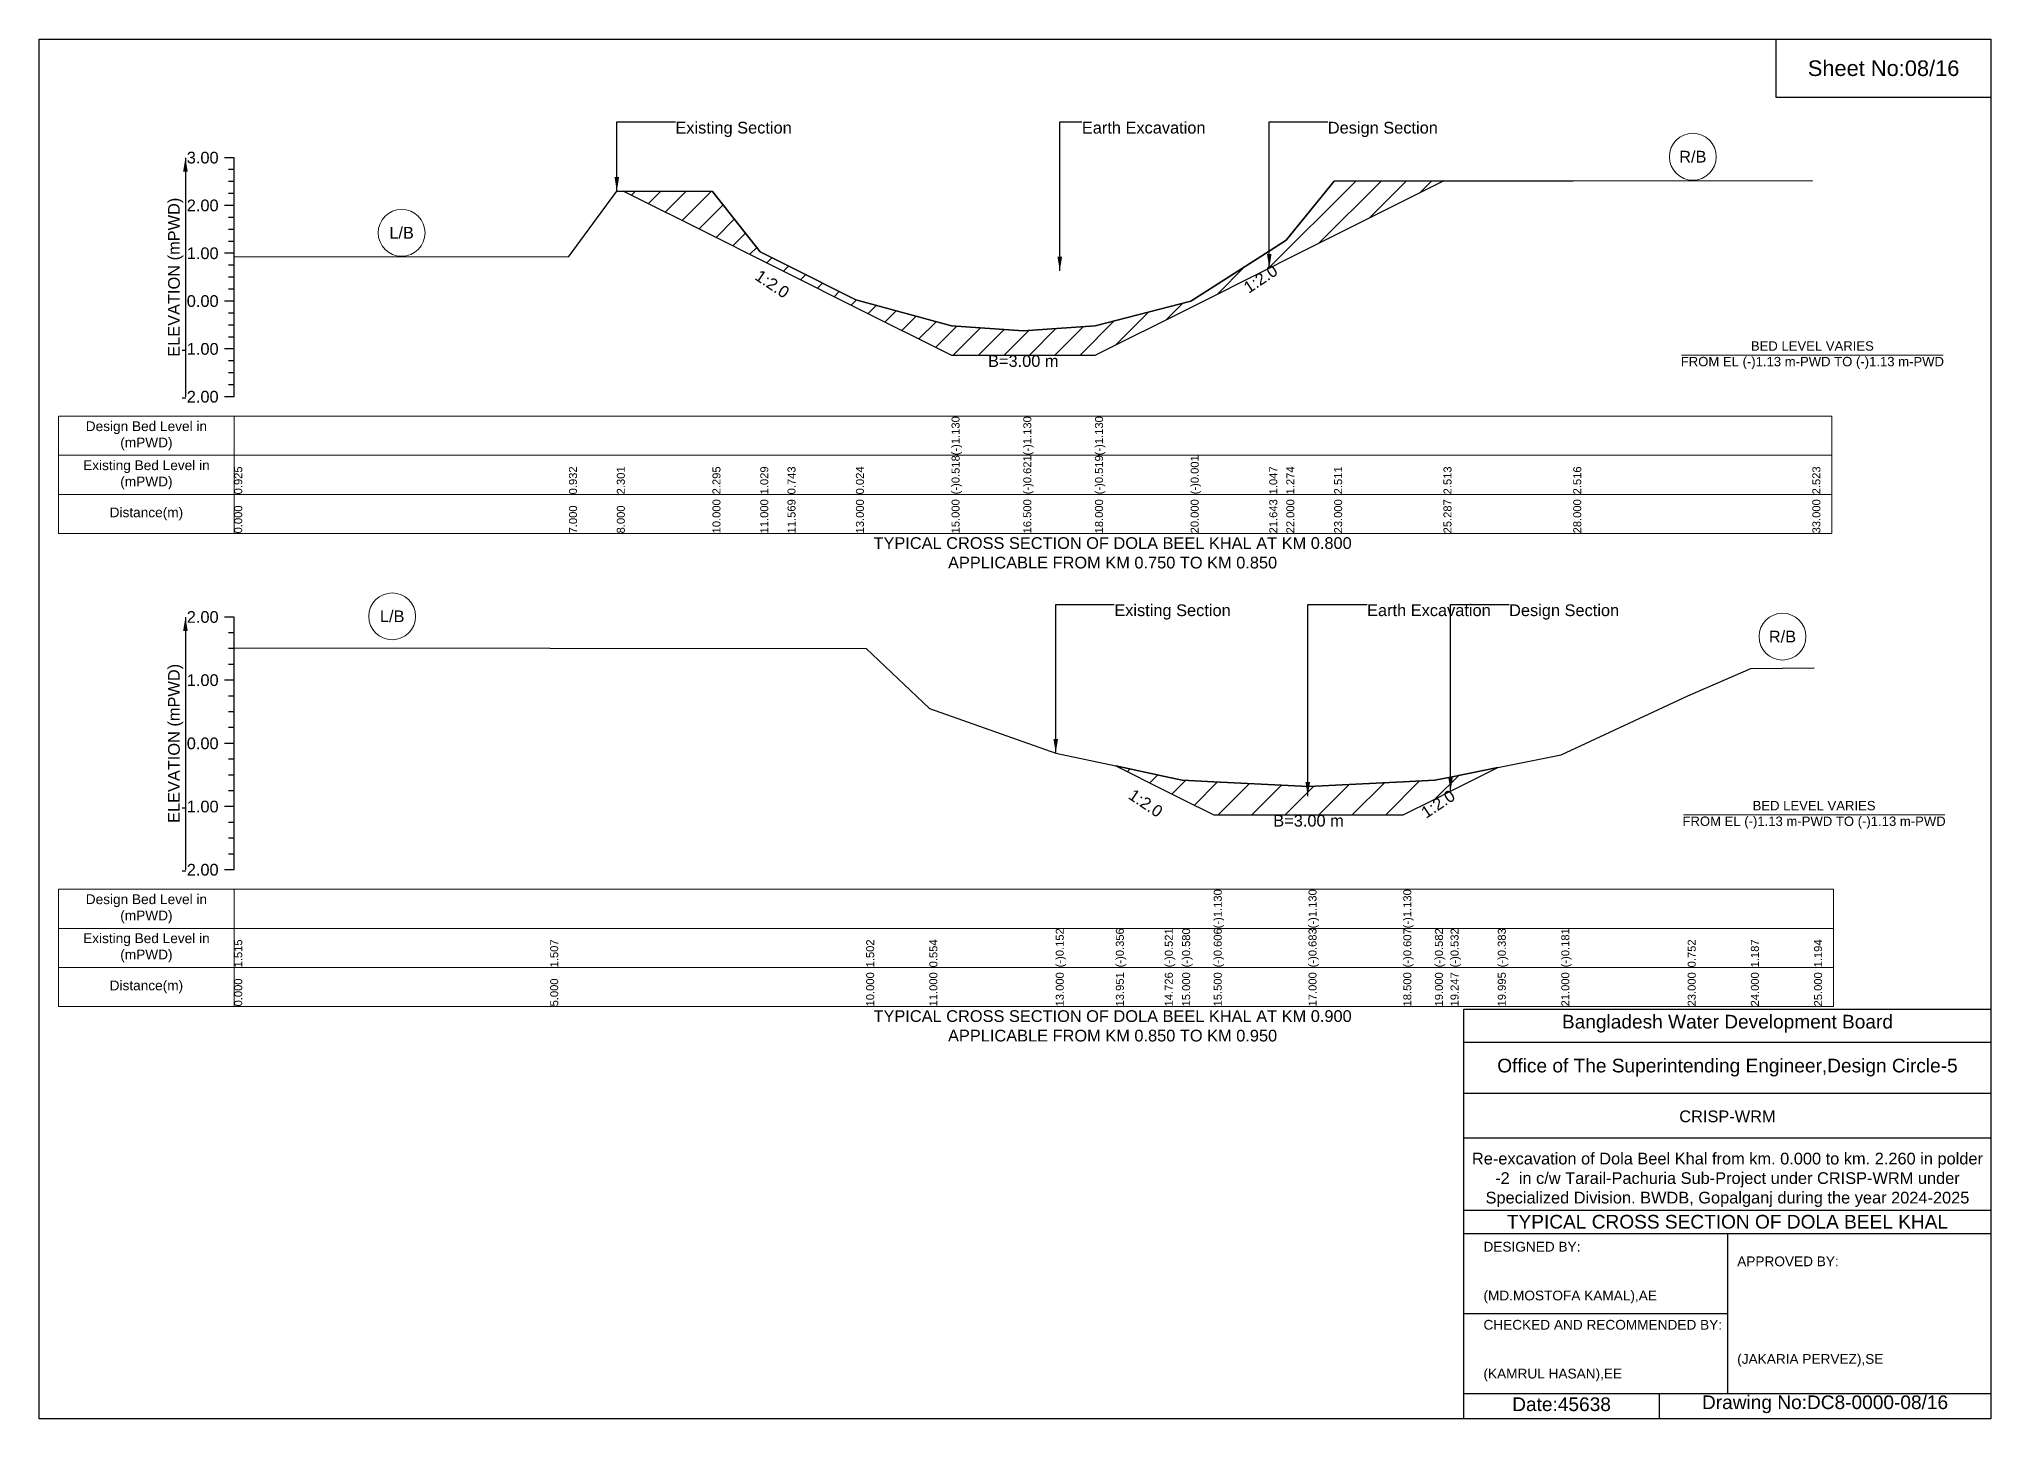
# Model space of a CAD drawing. Header units: inches. Extents: x 91000 to 258000, y -5656 to 125.
# Drawn here: x 170000 to 178000, y -5656 to 0 of the extents above; entities that cross this region are included whole.
import ezdxf

# ---------------------------------------------------------------- set-up
doc = ezdxf.new("R2010")
doc.units = ezdxf.units.IN
doc.header["$LTSCALE"] = 7
doc.header["$MEASUREMENT"] = 0
for name, color, linetype, lineweight in [('Cross section Data Border', 7, 'Continuous', 9), ('Cross Section Labels', 7, 'Continuous', 9), ('Existing_Bed_Level for Xsection', 7, 'Continuous', 25)]:
    doc.layers.add(name, color=color, linetype=linetype, lineweight=lineweight)
doc.styles.get("Standard").update_dxf_attribs({"font": 'arial.ttf'})
doc.dimstyles.get("Standard").update_dxf_attribs({"dimtxt": 0.18, "dimasz": 0.18, "dimexe": 0.18, "dimexo": 0.0625, "dimgap": 0.09, "dimtad": 0, "dimtih": 1, "dimtoh": 1, "dimdec": 4, "dimzin": 0, "dimdsep": 46, "dimtxsty": 'Standard', "dimcen": 0.09, "dimadec": 0, "dimazin": 0, "dimtfac": 1, "dimtdec": 4, "dimtofl": 0, "dimtmove": 0, "dimatfit": 3, "dimfxl": 1, "dimtolj": 1, "dimtzin": 0, "dimarcsym": 0})

msp = doc.modelspace()

# ---------------------------------------------------------------- hatches: boundary and pattern name
at = {"layer": 'Existing_Bed_Level for Xsection'}
h = msp.add_hatch(dxfattribs=at)
h.set_pattern_fill('ANSI31', color=256, scale=588, style=0)
h.paths.add_polyline_path([(172395.2, -623.4), (172760, -805.8), (172956, -903.8), (173067.6, -959.6), (173348, -1099.8), (173740, -1295.8), (174034, -1295.8), (174328, -1295.8), (174720, -1099.8), (175042.1, -938.7), (175112, -903.8), (175308, -805.8), (175756.2, -581.7), (175308, -582.1), (175112, -824.6), (175042.1, -869.2), (174720, -1074.5), (174328, -1176), (174034, -1196), (173740, -1175.8), (173348, -1069.6), (173067.6, -928.7), (172956, -872.6), (172760, -624.5)])
h = msp.add_hatch(dxfattribs=at)
h.set_pattern_fill('ANSI31', color=256, scale=777, style=0)
h.paths.add_polyline_path([(174413.3, -2979.2), (174613.9, -3079.5), (174685, -3115), (174814.5, -3179.8), (175203, -3179.8), (175591.5, -3179.8), (175721, -3115), (175785.1, -3083), (175978.7, -2986.2), (175785.1, -3025), (175721, -3037.8), (175591.5, -3044.4), (175203, -3064), (174814.5, -3044), (174685, -3037.3), (174613.9, -3022.1)])

# ---------------------------------------------------------------- linework, layer by layer
for points in [[(170000, 0), (178000, 0), (178000, -5656), (170000, -5656)], [(177120, 0), (178000, 0), (178000, -240), (177120, -240)]]:
    msp.add_lwpolyline(points, close=True)
for points in [[(175840, -5656), (175840, -3976), (178000, -3976)], [(175840, -4112), (178000, -4112)], [(175840, -4320), (178000, -4320)], [(175840, -4504), (178000, -4504)], [(175840, -4800), (178000, -4800)], [(175840, -4896), (178000, -4896)], [(176920, -4896), (176920, -5552)], [(175840, -5224), (176920, -5224)], [(175840, -5552), (178000, -5552)], [(176640, -5552), (176640, -5656)]]:
    msp.add_lwpolyline(points)
at = {"layer": 'Cross section Data Border'}
for points in [[(170080, -1546.3), (177348, -1546.3), (177348, -2026.3), (170080, -2026.3)], [(170080, -3485.1), (177355, -3485.1), (177355, -3965.1), (170080, -3965.1)]]:
    msp.add_lwpolyline(points, close=True, dxfattribs=at)
for points in [[(170800, -1546.3), (170800, -2026.3)], [(170080, -1706.3), (177348, -1706.3)], [(170080, -1866.3), (177348, -1866.3)], [(170800, -3485.1), (170800, -3965.1)], [(170080, -3645.1), (177355, -3645.1)], [(170080, -3805.1), (177355, -3805.1)]]:
    msp.add_lwpolyline(points, dxfattribs=at)
at = {"layer": 'Cross Section Labels'}
for points in [[(176732.2, -1295.8), (177803.8, -1295.8)], [(176739.2, -3179.8), (177810.8, -3179.8)]]:
    msp.add_lwpolyline(points, dxfattribs=at)
for centre in [(176778, -482.5), (171486, -794.3), (171447.5, -2366.3), (177145.5, -2449.3)]:
    msp.add_circle(centre, 96, dxfattribs=at)
at = {"layer": 'Existing_Bed_Level for Xsection'}
for points in [[(170800, -486.3), (170760, -486.3)], [(170800, -535.3), (170776, -535.3)], [(170800, -1466.3), (170800, -1270.3), (170800, -1074.3), (170800, -878.3), (170800, -682.3), (170800, -486.3)], [(170800, -584.3), (170776, -584.3)], [(170800, -633.3), (170776, -633.3)], [(170800, -893), (172172, -891.6), (172368, -623.3), (172395.2, -623.4), (172760, -624.5), (172956, -872.6), (173067.6, -928.7), (173348, -1069.6), (173740, -1175.8), (173740, -1175.8), (174034, -1196), (174034, -1196), (174328, -1176), (174328, -1176), (174720, -1074.5), (175042.1, -869.2), (175112, -824.6), (175308, -582.1), (175756.2, -581.7), (176288, -581.1), (177268, -579.8)], [(170800, -682.3), (170760, -682.3)], [(170800, -731.3), (170776, -731.3)], [(170800, -780.3), (170776, -780.3)], [(170800, -878.3), (170760, -878.3)], [(170800, -829.3), (170776, -829.3)], [(170800, -927.3), (170776, -927.3)], [(170800, -976.3), (170776, -976.3)], [(170800, -1025.3), (170776, -1025.3)], [(170800, -1074.3), (170760, -1074.3)], [(170800, -1123.3), (170776, -1123.3)], [(170800, -1172.3), (170776, -1172.3)], [(170800, -1270.3), (170760, -1270.3)], [(170800, -1221.3), (170776, -1221.3)], [(170800, -1319.3), (170776, -1319.3)], [(170800, -1368.3), (170776, -1368.3)], [(170800, -1417.3), (170776, -1417.3)], [(170800, -1466.3), (170760, -1466.3)], [(170800, -2369.1), (170760, -2369.1)], [(170800, -3405.1), (170800, -3146.1), (170800, -2887.1), (170800, -2628.1), (170800, -2369.1)], [(170800, -2433.9), (170776, -2433.9)], [(170800, -2498.6), (170776, -2498.6)], [(170800, -2494.7), (172095, -2496.8), (173390, -2498.1), (173649, -2743.6), (174167, -2926.5), (174413.3, -2979.2), (174613.9, -3022.1), (174685, -3037.3), (174814.5, -3044), (174814.5, -3044), (175203, -3064), (175203, -3064), (175591.5, -3044.4), (175591.5, -3044.4), (175721, -3037.8), (175785.1, -3025), (175978.7, -2986.2), (176239, -2934), (176757, -2692.3), (177016, -2579.7), (177275, -2577.9)], [(170800, -2628.1), (170760, -2628.1)], [(170800, -2563.4), (170776, -2563.4)], [(170800, -2692.9), (170776, -2692.9)], [(170800, -2757.6), (170776, -2757.6)], [(170800, -2822.4), (170776, -2822.4)], [(170800, -2887.1), (170760, -2887.1)], [(170800, -2951.9), (170776, -2951.9)], [(170800, -3016.6), (170776, -3016.6)], [(170800, -3081.4), (170776, -3081.4)], [(170800, -3146.1), (170760, -3146.1)], [(170800, -3210.9), (170776, -3210.9)], [(170800, -3275.6), (170776, -3275.6)], [(170800, -3340.4), (170776, -3340.4)], [(170800, -3405.1), (170760, -3405.1)]]:
    msp.add_lwpolyline(points, dxfattribs=at)
for points in [[(172395.2, -623.4), (172395.2, -623.4), (172760, -805.8), (172956, -903.8), (173067.6, -959.6), (173348, -1099.8), (173740, -1295.8), (173740, -1295.8), (174034, -1295.8), (174034, -1295.8), (174328, -1295.8), (174328, -1295.8), (174720, -1099.8), (175042.1, -938.7), (175112, -903.8), (175308, -805.8), (175756.2, -581.7), (175308, -582.1), (175112, -824.6), (175042.1, -869.2), (174720, -1074.5), (174328, -1176), (174328, -1176), (174034, -1196), (174034, -1196), (173740, -1175.8), (173740, -1175.8), (173348, -1069.6), (173067.6, -928.7), (172956, -872.6), (172760, -624.5), (172395.2, -623.4)], [(174413.3, -2979.2), (174613.9, -3079.5), (174685, -3115), (174814.5, -3179.8), (174814.5, -3179.8), (175203, -3179.8), (175203, -3179.8), (175591.5, -3179.8), (175591.5, -3179.8), (175721, -3115), (175785.1, -3083), (175978.7, -2986.2), (175978.7, -2986.2), (175978.7, -2986.2), (175785.1, -3025), (175721, -3037.8), (175591.5, -3044.4), (175591.5, -3044.4), (175203, -3064), (175203, -3064), (174814.5, -3044), (174814.5, -3044), (174685, -3037.3), (174613.9, -3022.1)]]:
    msp.add_lwpolyline(points, close=True, dxfattribs=at)

# ---------------------------------------------------------------- texts
at = {"attachment_point": 5}
for s, insert, char_height in [('Sheet No:08/16', (177560, -120), 64), ('Bangladesh Water Development Board', (176920, -4036), 56), ('Office of The Superintending Engineer,Design Circle-5', (176920, -4216), 56)]:
    msp.add_mtext(s, dxfattribs=dict(at, insert=insert, char_height=char_height))
for s, insert, char_height, width, attachment_point in [('CRISP-WRM', (176920, -4416), 48, 2240, 5), ('Re-excavation of Dola Beel Khal from km. 0.000 to km. 2.260 in polder -2  in c/w Tarail-Pachuria Sub-Project under CRISP-WRM under Specialized Division. BWDB, Gopalganj during the year 2024-2025', (176920, -4676), 48, 2160, 5), ('TYPICAL CROSS SECTION OF DOLA BEEL KHAL', (176920, -4848), 56, 2240, 5), ('DESIGNED BY:^J^J^J(MD.MOSTOFA KAMAL),AE', (175920, -5056), 40, 1120, 4), ('APPROVED BY:^J^J^J^J^J^J(JAKARIA PERVEZ),SE', (176960, -5216), 40, 1120, 4), ('CHECKED AND RECOMMENDED BY:^J^J^J(KAMRUL HASAN),EE', (175920, -5376), 40, 1120, 4), ('Date:45638', (176240, -5596), 56, 1120, 5), ('Drawing No:DC8-0000-08/16', (177320, -5596), 56, 1760, 5)]:
    msp.add_mtext(s, dxfattribs=dict(insert=insert, char_height=char_height, width=width, attachment_point=attachment_point))
at = {"layer": 'Cross section Data Border', "char_height": 40, "width": 640, "attachment_point": 5}
for s, insert in [('Design Bed Level in (mPWD)', (170440, -1626.3)), ('Existing Bed Level in (mPWD)', (170440, -1786.3)), ('Distance(m)', (170440, -1946.3)), ('Design Bed Level in (mPWD)', (170440, -3565.1)), ('Existing Bed Level in (mPWD)', (170440, -3725.1)), ('Distance(m)', (170440, -3885.1))]:
    msp.add_mtext(s, dxfattribs=dict(at, insert=insert))
at = {"layer": 'Cross Section Labels'}
for s, insert, char_height, attachment_point in [('Existing Section', (172608, -339.3), 48, 1), ('Earth Excavation', (174274, -339.3), 48, 1), ('Design Section', (175282.1, -339.3), 48, 1), ('R/B', (176778, -482.5), 48, 5), ('L/B', (171486, -794.3), 48, 5), ('BED LEVEL VARIES ^JFROM EL (-)1.13 m-PWD TO (-)1.13 m-PWD', (177268, -1295.8), 38.4, 5), ('B=3.00 m', (174034, -1295.8), 48, 2), ('TYPICAL CROSS SECTION OF DOLA BEEL KHAL AT KM 0.800^JAPPLICABLE FROM KM 0.750 TO KM 0.850', (174400, -2106.3), 48, 5), ('Existing Section', (174407, -2317.3), 48, 1), ('Earth Excavation', (175443, -2317.3), 48, 1), ('Design Section', (176025.1, -2317.3), 48, 1), ('L/B', (171447.5, -2366.3), 48, 5), ('R/B', (177145.5, -2449.3), 48, 5), ('B=3.00 m', (175203, -3179.8), 48, 2), ('BED LEVEL VARIES ^JFROM EL (-)1.13 m-PWD TO (-)1.13 m-PWD', (177275, -3179.8), 38.4, 5), ('TYPICAL CROSS SECTION OF DOLA BEEL KHAL AT KM 0.900^JAPPLICABLE FROM KM 0.850 TO KM 0.950', (174400, -4045.1), 48, 5)]:
    msp.add_mtext(s, dxfattribs=dict(at, insert=insert, char_height=char_height, attachment_point=attachment_point))
at = {"layer": 'Cross Section Labels', "char_height": 48, "attachment_point": 2}
for insert, rotation in [((173018.6, -984.1), 326.30993), ((174993.1, -963.2), 33.69007), ((174549.2, -3111.9), 326.30993), ((175720.4, -3115.3), 33.69007)]:
    msp.add_mtext('1:2.0', dxfattribs=dict(at, insert=insert, rotation=rotation))
at = {"layer": 'Existing_Bed_Level for Xsection', "char_height": 48, "attachment_point": 6}
for s, insert in [('3.00', (170736, -486.3)), ('2.00', (170736, -682.3)), ('1.00', (170736, -878.3)), ('0.00', (170736, -1074.3)), ('-1.00', (170736, -1270.3)), ('-2.00', (170736, -1466.3)), ('2.00', (170736, -2369.1)), ('1.00', (170736, -2628.1)), ('0.00', (170736, -2887.1)), ('-1.00', (170736, -3146.1)), ('-2.00', (170736, -3405.1))]:
    msp.add_mtext(s, dxfattribs=dict(at, insert=insert))
at = {"layer": 'Existing_Bed_Level for Xsection', "rotation": 90}
for s, insert, char_height, attachment_point in [('ELEVATION (mPWD)', (170560, -976.3), 48, 5), ('(-)1.130', (173740, -1706.3), 32.8, 1), ('(-)1.130', (174034, -1706.3), 32.8, 1), ('(-)1.130', (174328, -1706.3), 32.8, 1), ('0.925', (170800, -1866.3), 32.8, 1), ('0.932', (172172, -1866.3), 32.8, 1), ('2.301', (172368, -1866.3), 32.8, 1), ('2.295', (172760, -1866.3), 32.8, 1), ('1.029', (172956, -1866.3), 32.8, 1), ('0.743', (173067.6, -1866.3), 32.8, 1), ('0.024', (173348, -1866.3), 32.8, 1), ('(-)0.518', (173740, -1866.3), 32.8, 1), ('(-)0.621', (174034, -1866.3), 32.8, 1), ('(-)0.519', (174328, -1866.3), 32.8, 1), ('(-)0.001', (174720, -1866.3), 32.8, 1), ('1.047', (175042.1, -1866.3), 32.8, 1), ('1.274', (175112, -1866.3), 32.8, 1), ('2.511', (175308, -1866.3), 32.8, 1), ('2.513', (175756.2, -1866.3), 32.8, 1), ('2.516', (176288, -1866.3), 32.8, 1), ('2.523', (177268, -1866.3), 32.8, 1), ('0.000', (170800, -2026.3), 32.8, 1), ('7.000', (172172, -2026.3), 32.8, 1), ('8.000', (172368, -2026.3), 32.8, 1), ('10.000', (172760, -2026.3), 32.8, 1), ('11.000', (172956, -2026.3), 32.8, 1), ('11.569', (173067.6, -2026.3), 32.8, 1), ('13.000', (173348, -2026.3), 32.8, 1), ('15.000', (173740, -2026.3), 32.8, 1), ('16.500', (174034, -2026.3), 32.8, 1), ('18.000', (174328, -2026.3), 32.8, 1), ('20.000', (174720, -2026.3), 32.8, 1), ('21.643', (175042.1, -2026.3), 32.8, 1), ('22.000', (175112, -2026.3), 32.8, 1), ('23.000', (175308, -2026.3), 32.8, 1), ('25.287', (175756.2, -2026.3), 32.8, 1), ('28.000', (176288, -2026.3), 32.8, 1), ('33.000', (177268, -2026.3), 32.8, 1), ('ELEVATION (mPWD)', (170560, -2887.1), 48, 5), ('(-)1.130', (174814.5, -3645.1), 32.8, 1), ('(-)1.130', (175203, -3645.1), 32.8, 1), ('(-)1.130', (175591.5, -3645.1), 32.8, 1), ('(-)0.152', (174167, -3805.1), 32.8, 1), ('(-)0.356', (174413.3, -3805.1), 32.8, 1), ('(-)0.521', (174613.9, -3805.1), 32.8, 1), ('(-)0.580', (174685, -3805.1), 32.8, 1), ('(-)0.606', (174814.5, -3805.1), 32.8, 1), ('(-)0.683', (175203, -3805.1), 32.8, 1), ('(-)0.607', (175591.5, -3805.1), 32.8, 1), ('(-)0.582', (175721, -3805.1), 32.8, 1), ('(-)0.532', (175785.1, -3805.1), 32.8, 1), ('(-)0.383', (175978.7, -3805.1), 32.8, 1), ('(-)0.181', (176239, -3805.1), 32.8, 1), ('1.515', (170800, -3805.1), 32.8, 1), ('1.507', (172095, -3805.1), 32.8, 1), ('1.502', (173390, -3805.1), 32.8, 1), ('0.554', (173649, -3805.1), 32.8, 1), ('0.752', (176757, -3805.1), 32.8, 1), ('1.187', (177016, -3805.1), 32.8, 1), ('1.194', (177275, -3805.1), 32.8, 1), ('10.000', (173390, -3965.1), 32.8, 1), ('11.000', (173649, -3965.1), 32.8, 1), ('13.000', (174167, -3965.1), 32.8, 1), ('13.951', (174413.3, -3965.1), 32.8, 1), ('14.726', (174613.9, -3965.1), 32.8, 1), ('15.000', (174685, -3965.1), 32.8, 1), ('15.500', (174814.5, -3965.1), 32.8, 1), ('17.000', (175203, -3965.1), 32.8, 1), ('18.500', (175591.5, -3965.1), 32.8, 1), ('19.000', (175721, -3965.1), 32.8, 1), ('19.247', (175785.1, -3965.1), 32.8, 1), ('19.995', (175978.7, -3965.1), 32.8, 1), ('21.000', (176239, -3965.1), 32.8, 1), ('23.000', (176757, -3965.1), 32.8, 1), ('24.000', (177016, -3965.1), 32.8, 1), ('25.000', (177275, -3965.1), 32.8, 1), ('0.000', (170800, -3965.1), 32.8, 1), ('5.000', (172095, -3965.1), 32.8, 1)]:
    msp.add_mtext(s, dxfattribs=dict(at, insert=insert, char_height=char_height, attachment_point=attachment_point))

# ---------------------------------------------------------------- leaders
at = {"layer": 'Cross Section Labels', "annotation_type": 0, "has_hookline": 1, "hookline_direction": 0}
for points, text_width in [([(172368, -623.3), (172368, -339.3), (172607.9, -339.3)], 467.2), ([(174183.5, -949.9), (174183.5, -339.3), (174273.9, -339.3)], 497), ([(175042.1, -938.7), (175042.1, -339.3), (175282, -339.3)], 441.2), ([(174167, -2926.5), (174167, -2317.3), (174406.9, -2317.3)], 467.2), ([(175199.8, -3102.7), (175199.8, -2317.3), (175442.9, -2317.3)], 497), ([(175785.1, -3083), (175785.1, -2317.3), (176025, -2317.3)], 441.2)]:
    msp.add_leader(points, dimstyle='Standard', override={"dimasz": 57.6}, dxfattribs=dict(at, text_width=text_width))
at = {"layer": 'Existing_Bed_Level for Xsection'}
for points in [[(170600, -486.3), (170600, -1466.3)], [(170600, -2369.1), (170600, -3405.1)]]:
    msp.add_leader(points, dimstyle='Standard', override={"dimasz": 57.6}, dxfattribs=at)

doc.saveas('drawing.dxf')
